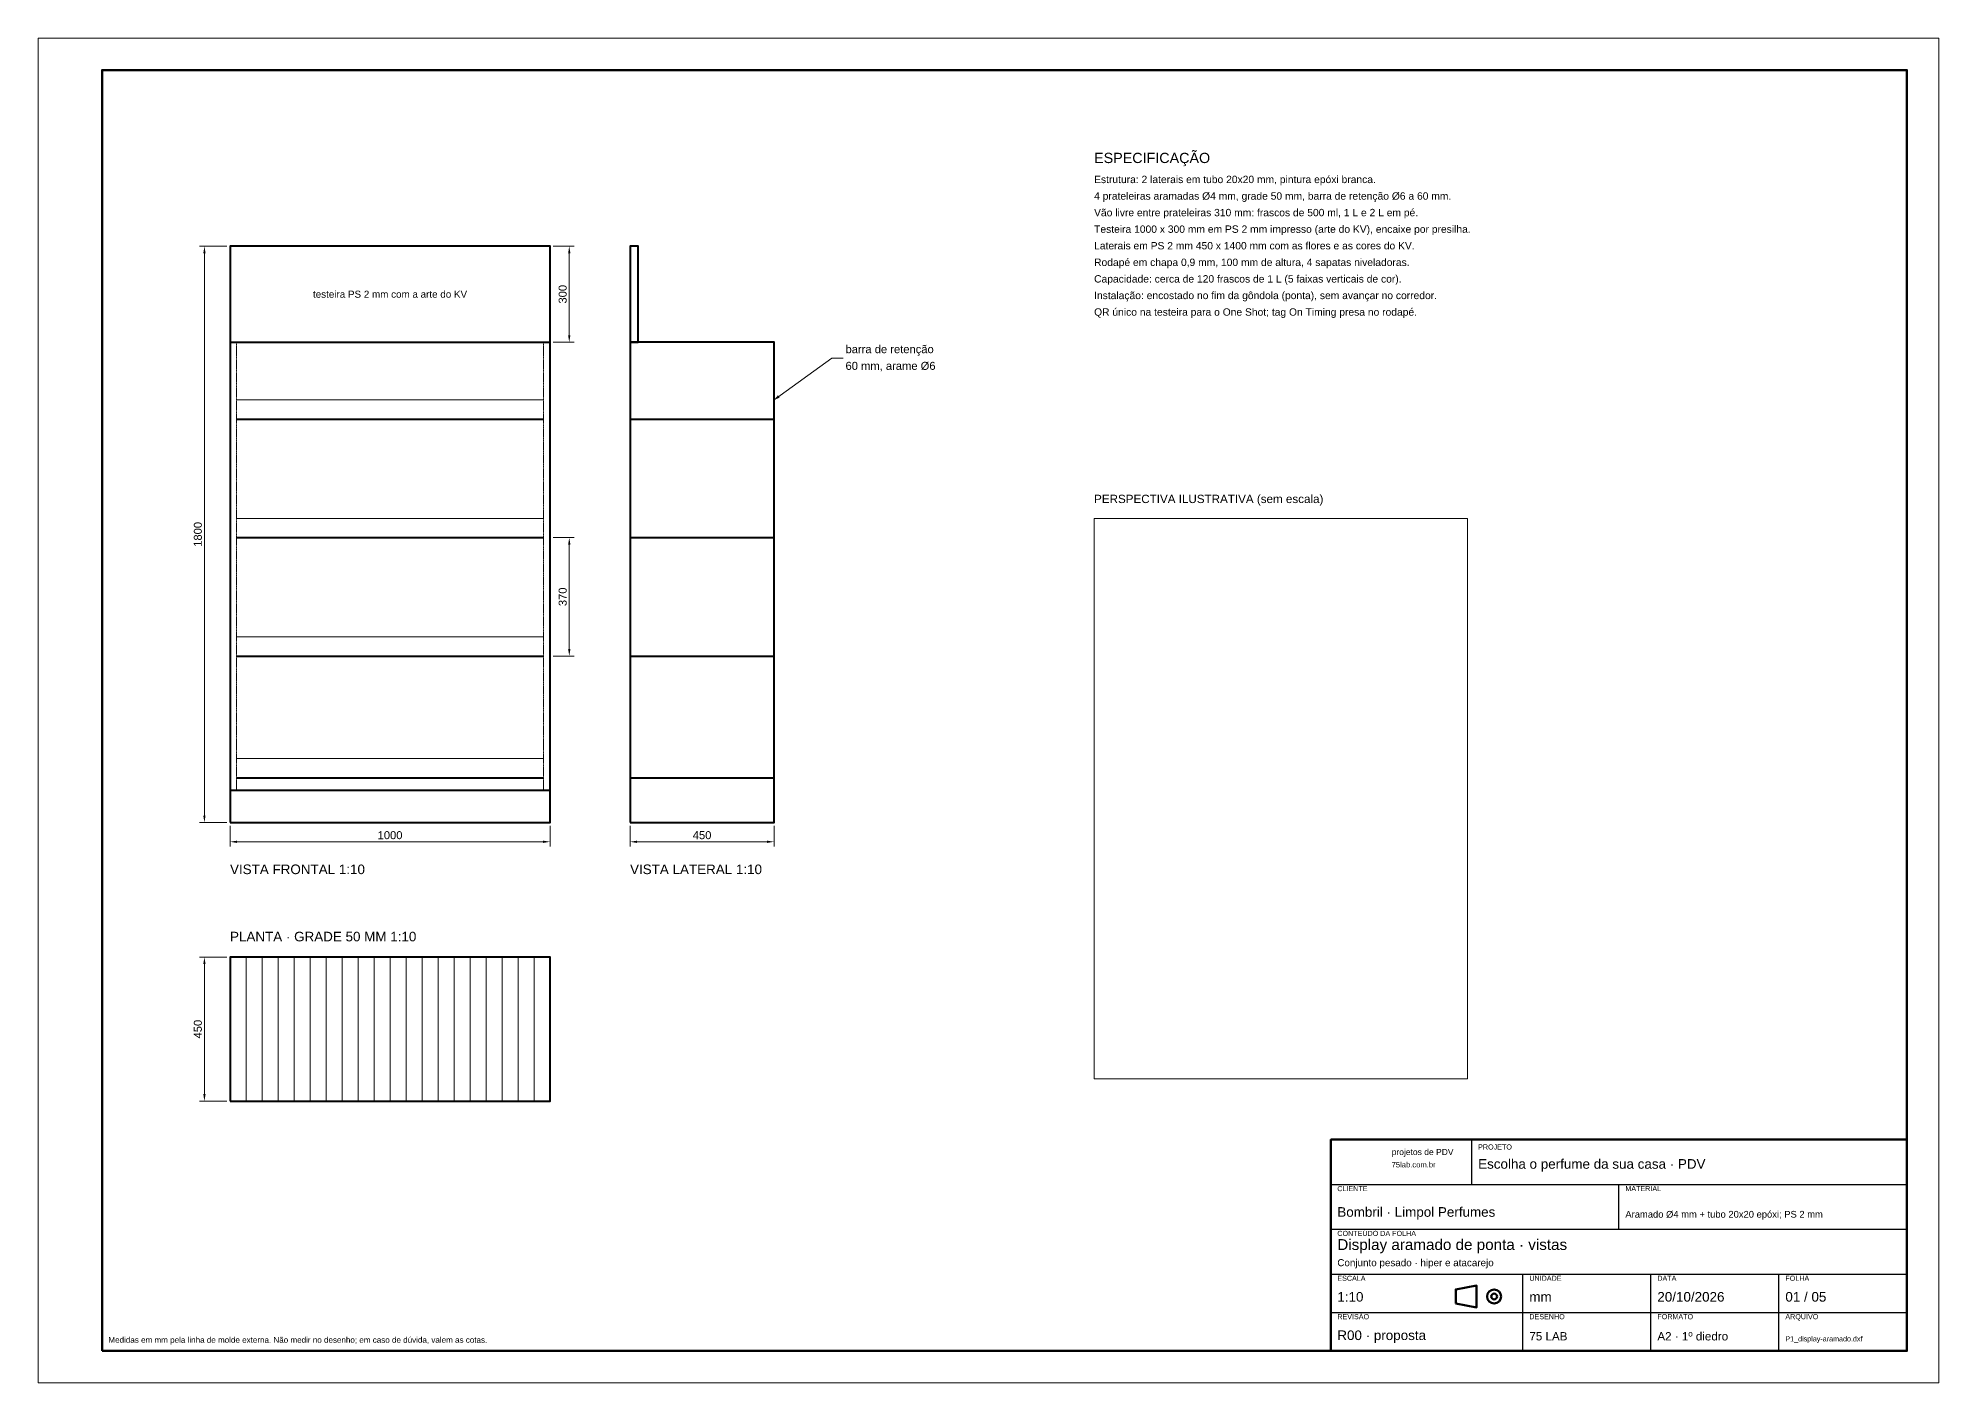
# Model space of a CAD drawing. Header units: millimetres. Extents: x 0 to 5940, y 0 to 4200.
import ezdxf
from ezdxf.enums import TextEntityAlignment as Align

# ---------------------------------------------------------------- set-up
doc = ezdxf.new("R2010")
doc.units = ezdxf.units.MM
doc.linetypes.add('CENTER', pattern=[5.08, 3.175, -0.635, 0.635, -0.635])
for name, color, linetype, lineweight in [('00_MOLDURA', 7, 'CONTINUOUS', 50), ('05_ZONA_DOBRA', 8, 'CONTINUOUS', 13), ('08_COTAS', 7, 'CONTINUOUS', 18), ('09_TEXTO', 7, 'CONTINUOUS', 18), ('10_EIXO', 8, 'CENTER', 13), ('11_OCULTO', 8, 'Continuous', 18), ('13_VISTA', 7, 'CONTINUOUS', 40), ('16_IMAGEM', 7, 'CONTINUOUS', 13)]:
    doc.layers.add(name, color=color, linetype=linetype, lineweight=lineweight)
doc.styles.add('ARIAL', font='Arial.ttf')
doc.dimstyles.new('COTA_10_1', dxfattribs={"dimtxt": 25, "dimasz": 22, "dimexe": 15, "dimexo": 10, "dimgap": 8, "dimtad": 1, "dimdec": 1, "dimtxsty": 'ARIAL', "dimcen": 0, "dimclrd": 7, "dimclre": 7, "dimclrt": 7, "dimadec": 0, "dimazin": 2, "dimtfac": 1, "dimtmove": 0, "dimatfit": 3, "dimlwd": 18, "dimlwe": 13})
picture_1 = doc.add_image_def('image1.jpg', size_in_pixel=(933, 1400))

msp = doc.modelspace()

# ---------------------------------------------------------------- hatches: boundary and pattern name
at = {"layer": '09_TEXTO'}
h = msp.add_hatch(color=7, dxfattribs=at)
h.dxf.hatch_style = 1
h.paths.add_polyline_path([(2300, 3070), (2311.96, 3084.19), (2317.23, 3076.89)])

# ---------------------------------------------------------------- linework, layer by layer
at = {"layer": '00_MOLDURA', "lineweight": 25}
for p, q in [((4480, 620), (4480, 760)), ((4040, 620), (5840, 620)), ((4940, 480), (4940, 620)), ((4040, 480), (5840, 480)), ((4040, 340), (5840, 340)), ((4640, 100), (4640, 340)), ((5040, 100), (5040, 340)), ((5440, 100), (5440, 340)), ((4040, 220), (5840, 220))]:
    msp.add_line(p, q, dxfattribs=at)
at = {"layer": '00_MOLDURA', "lineweight": 13}
msp.add_lwpolyline([(0, 0), (5940, 0), (5940, 4200), (0, 4200)], close=True, dxfattribs=at)
at = {"layer": '00_MOLDURA', "lineweight": 50}
for points in [[(200, 100), (5840, 100), (5840, 4100), (200, 4100)], [(4040, 100), (5840, 100), (5840, 760), (4040, 760)]]:
    msp.add_lwpolyline(points, close=True, dxfattribs=at)
at = {"layer": '00_MOLDURA'}
msp.add_lwpolyline([(4430, 248), (4430, 292), (4495, 304), (4495, 236)], close=True, dxfattribs=at)
for radius in [22, 9]:
    msp.add_circle((4550, 270), radius, dxfattribs=at)
at = {"layer": '05_ZONA_DOBRA'}
for p, q in [((650, 880), (650, 1330)), ((700, 880), (700, 1330)), ((750, 880), (750, 1330)), ((800, 880), (800, 1330)), ((850, 880), (850, 1330)), ((900, 880), (900, 1330)), ((950, 880), (950, 1330)), ((1000, 880), (1000, 1330)), ((1050, 880), (1050, 1330)), ((1100, 880), (1100, 1330)), ((1150, 880), (1150, 1330)), ((1200, 880), (1200, 1330)), ((1250, 880), (1250, 1330)), ((1300, 880), (1300, 1330)), ((1350, 880), (1350, 1330)), ((1400, 880), (1400, 1330)), ((1450, 880), (1450, 1330)), ((1500, 880), (1500, 1330)), ((1550, 880), (1550, 1330))]:
    msp.add_line(p, q, dxfattribs=at)
at = {"layer": '09_TEXTO'}
for p, q in [((2300, 3070), (2480, 3200)), ((2480, 3200), (2516, 3200))]:
    msp.add_line(p, q, dxfattribs=at)
at = {"layer": '10_EIXO'}
for p, q in [((620, 1850), (620, 3250)), ((1580, 1850), (1580, 3250))]:
    msp.add_line(p, q, dxfattribs=at)
at = {"layer": '11_OCULTO'}
for p, q in [((620, 3070), (1580, 3070)), ((620, 2700), (1580, 2700)), ((620, 2330), (1580, 2330)), ((620, 1950), (1580, 1950))]:
    msp.add_line(p, q, dxfattribs=at)
at = {"layer": '13_VISTA'}
for p, q in [((2300, 3010), (2300, 3070)), ((620, 3010), (1580, 3010)), ((1850, 3010), (2300, 3010)), ((2300, 2640), (2300, 2700)), ((620, 2640), (1580, 2640)), ((1850, 2640), (2300, 2640)), ((2300, 2270), (2300, 2330)), ((620, 2270), (1580, 2270)), ((1850, 2270), (2300, 2270)), ((2300, 1890), (2300, 1950)), ((620, 1890), (1580, 1890)), ((1850, 1890), (2300, 1890))]:
    msp.add_line(p, q, dxfattribs=at)
for points in [[(600, 1750), (1600, 1750), (1600, 3550), (600, 3550)], [(600, 3250), (1600, 3250), (1600, 3550), (600, 3550)], [(1850, 3250), (1875, 3250), (1875, 3550), (1850, 3550)], [(1850, 1750), (2300, 1750), (2300, 3250), (1850, 3250)], [(600, 1750), (1600, 1750), (1600, 1850), (600, 1850)], [(600, 880), (1600, 880), (1600, 1330), (600, 1330)]]:
    msp.add_lwpolyline(points, close=True, dxfattribs=at)

# ---------------------------------------------------------------- texts
at = {"layer": '09_TEXTO', "style": 'ARIAL'}
for s, height, p in [('ESPECIFICAÇÃO', 32, (3300, 3800)), ('PERSPECTIVA ILUSTRATIVA (sem escala)', 26, (3300, 2740)), ('VISTA FRONTAL 1:10', 30, (600, 1580)), ('VISTA LATERAL 1:10', 30, (1850, 1580)), ('PLANTA · GRADE 50 MM 1:10', 30, (600, 1370)), ('projetos de PDV', 19, (4229.8, 706)), ('Escolha o perfume da sua casa · PDV', 30, (4500, 660)), ('Bombril · Limpol Perfumes', 30, (4060, 510)), ('Aramado Ø4 mm + tubo 20x20 epóxi; PS 2 mm', 21, (4960, 510)), ('Display aramado de ponta · vistas', 34, (4060, 405)), ('Conjunto pesado · hiper e atacarejo', 22, (4060, 358)), ('1:10', 30, (4060, 245)), ('mm', 30, (4660, 245)), ('20/10/2026', 30, (5060, 245)), ('01 / 05', 30, (5460, 245)), ('R00 · proposta', 30, (4060, 125)), ('75 LAB', 26, (4660, 125)), ('A2 · 1º diedro', 26, (5060, 125)), ('P1_display-aramado.dxf', 16, (5460, 125))]:
    msp.add_text(s, height=height, dxfattribs=at).set_placement(p, align=Align.BOTTOM_LEFT)
msp.add_text('testeira PS 2 mm com a arte do KV', height=22, dxfattribs=at).set_placement((1100, 3400), align=Align.MIDDLE_CENTER)
at = {"layer": '09_TEXTO', "color": 8, "style": 'ARIAL'}
for s, p in [('PROJETO', (4500, 745)), ('CLIENTE', (4060, 615)), ('MATERIAL', (4960, 615)), ('CONTEÚDO DA FOLHA', (4060, 475)), ('ESCALA', (4060, 335)), ('UNIDADE', (4660, 335)), ('DATA', (5060, 335)), ('FOLHA', (5460, 335)), ('REVISÃO', (4060, 215)), ('DESENHO', (4660, 215)), ('FORMATO', (5060, 215)), ('ARQUIVO', (5460, 215))]:
    msp.add_text(s, height=16, dxfattribs=at).set_placement(p, align=Align.TOP_LEFT)
for s, height, p in [('75lab.com.br', 17, (4229.8, 668)), ('Medidas em mm pela linha de molde externa. Não medir no desenho; em caso de dúvida, valem as cotas.', 18, (220, 120))]:
    msp.add_text(s, height=height, dxfattribs=at).set_placement(p, align=Align.BOTTOM_LEFT)
at = {"layer": '09_TEXTO', "insert": (3300, 3770), "char_height": 23, "width": 2500, "attachment_point": 1, "line_spacing_factor": 1.35, "style": 'ARIAL'}
msp.add_mtext('Estrutura: 2 laterais em tubo 20x20 mm, pintura epóxi branca.\\P4 prateleiras aramadas Ø4 mm, grade 50 mm, barra de retenção Ø6 a 60 mm.\\PVão livre entre prateleiras 310 mm: frascos de 500 ml, 1 L e 2 L em pé.\\PTesteira 1000 x 300 mm em PS 2 mm impresso (arte do KV), encaixe por presilha.\\PLaterais em PS 2 mm 450 x 1400 mm com as flores e as cores do KV.\\PRodapé em chapa 0,9 mm, 100 mm de altura, 4 sapatas niveladoras.\\PCapacidade: cerca de 120 frascos de 1 L (5 faixas verticais de cor).\\PInstalação: encostado no fim da gôndola (ponta), sem avançar no corredor.\\PQR único na testeira para o One Shot; tag On Timing presa no rodapé.', dxfattribs=at)
at = {"layer": '09_TEXTO', "insert": (2523.2, 3200), "char_height": 25, "attachment_point": 4, "line_spacing_factor": 1.25, "style": 'ARIAL'}
msp.add_mtext('barra de retenção\\P60 mm, arame Ø6', dxfattribs=at)

# ---------------------------------------------------------------- dimensions: what is measured, and where the dimension line sits
at = {"layer": '08_COTAS'}
for base, p1, p2 in [((520, 1750), (600, 1750), (600, 3550)), ((1660, 3250), (1600, 3250), (1600, 3550)), ((1660, 2270), (1600, 2270), (1600, 2640)), ((520, 880), (600, 880), (600, 1330))]:
    msp.add_linear_dim(base=base, p1=p1, p2=p2, angle=90, dimstyle='COTA_10_1', dxfattribs=at).render()
for base, p1, p2 in [((600, 1690), (600, 1750), (1600, 1750)), ((1850, 1690), (1850, 1750), (2300, 1750))]:
    msp.add_linear_dim(base=base, p1=p1, p2=p2, dimstyle='COTA_10_1', dxfattribs=at).render()

# ---------------------------------------------------------------- pictures from other files: only their frames are drawn
at = {"layer": '16_IMAGEM'}
image = msp.add_image(picture_1, insert=(3300, 950), size_in_units=(1166.25, 1750), dxfattribs=at)

doc.saveas('drawing.dxf')
